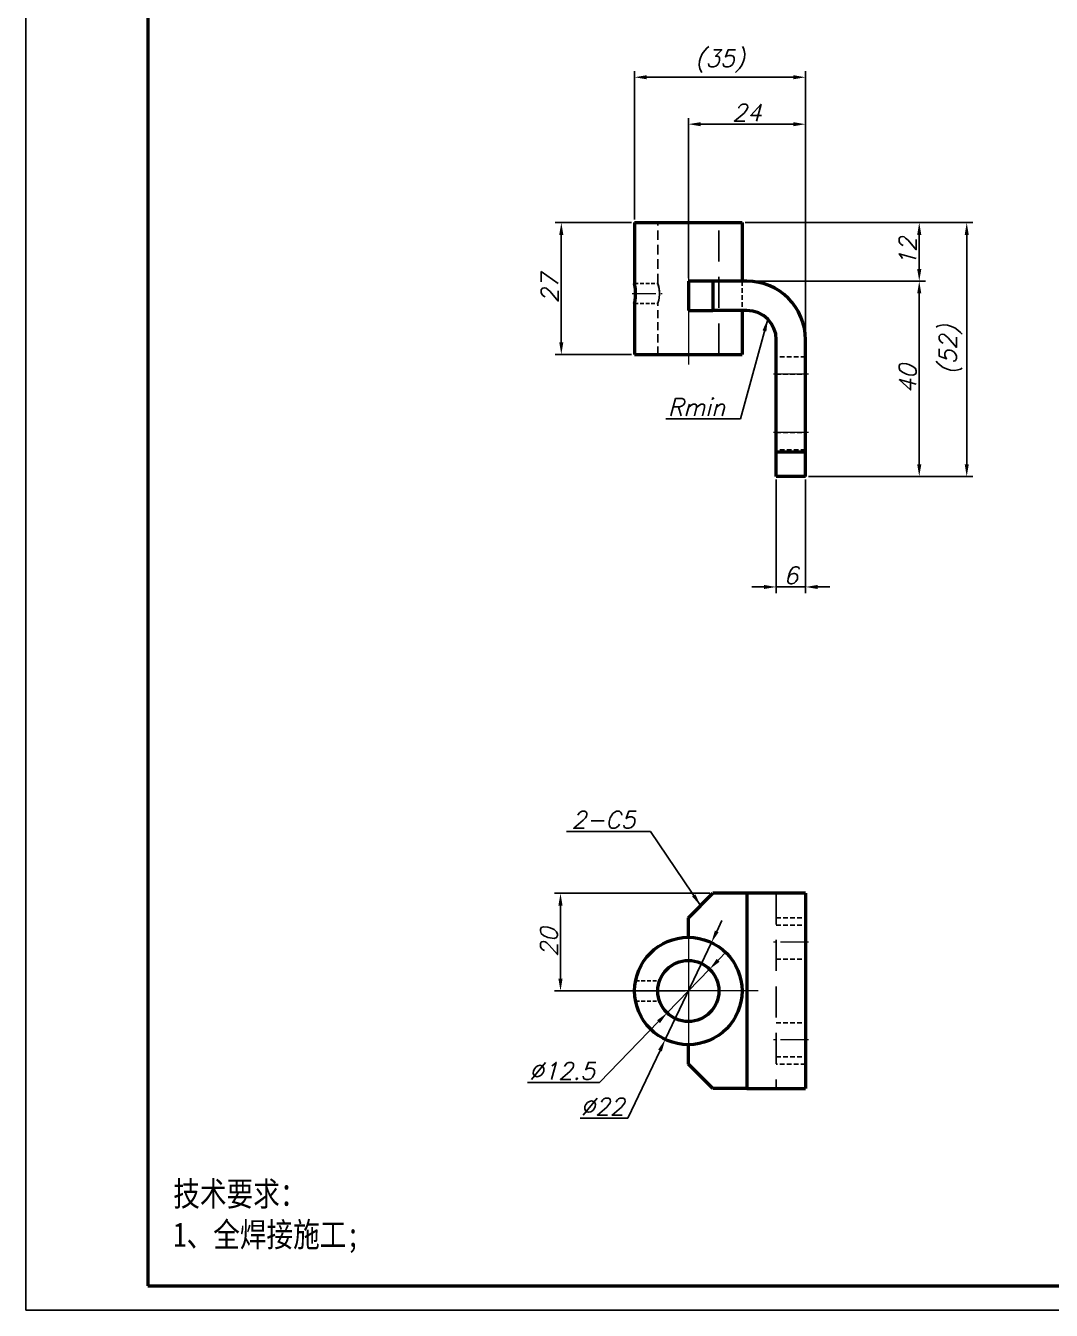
# Model space of a CAD drawing. Header units: inches. Extents: x 17901 to 26602, y 9673 to 14036.
# Drawn here: x 21671.9 to 21881.9, y 13161.6 to 13424.7 of the extents above; entities that cross this region are included whole.
import ezdxf

# ---------------------------------------------------------------- set-up
doc = ezdxf.new("R2010")
doc.units = ezdxf.units.IN
doc.header["$MEASUREMENT"] = 0
doc.linetypes.add('CENTER', pattern=[50.8, 31.75, -6.35, 6.35, -6.35])
doc.linetypes.add('DASHED2', pattern=[9.525, 6.35, -3.175])
for name, color, linetype, lineweight in [('中心线', 1, 'CENTER', 15), ('图框_内框线', 5, 'Continuous', 50), ('标注线', 3, 'Continuous', 25), ('粗实线', 7, 'Continuous', 50), ('虚线', 2, 'DASHED2', 25)]:
    doc.layers.add(name, color=color, linetype=linetype, lineweight=lineweight)
doc.styles.add('DIM_FONT', font='romans.shx', dxfattribs={"oblique": 15})
doc.styles.add('宋体', font='', dxfattribs={"width": 0.8, "height": 5})
doc.styles.get('宋体').set_extended_font_data('SimSun')
doc.dimstyles.new('幅面 1：1$0', dxfattribs={"dimtxt": 3.5, "dimasz": 2.5, "dimexe": 1.25, "dimexo": 0.625, "dimtad": 1, "dimdsep": 46, "dimtxsty": 'DIM_FONT', "dimcen": 2.5, "dimclrd": 256, "dimclre": 256, "dimclrt": 256, "dimadec": 0, "dimazin": 0, "dimtm": 1e-09, "dimtfac": 0.5, "dimtmove": 0, "dimatfit": 3, "dimfxl": 1, "dimlwd": -1, "dimarcsym": 0})
doc.dimstyles.new('幅面 1：1$3', dxfattribs={"dimtxt": 3.5, "dimasz": 2.5, "dimexe": 1.25, "dimexo": 0.625, "dimtad": 1, "dimtih": 1, "dimtoh": 1, "dimdsep": 46, "dimtxsty": 'DIM_FONT', "dimcen": 2.5, "dimclrd": 256, "dimclre": 256, "dimclrt": 256, "dimazin": 2, "dimtfac": 0.5, "dimtmove": 0, "dimatfit": 3, "dimfxl": 1, "dimlwd": -1, "dimlwe": -1, "dimarcsym": 0})
doc.dimstyles.new('幅面 1：1$7', dxfattribs={"dimtxt": 3.5, "dimasz": 2.5, "dimexe": 1.25, "dimexo": 0.625, "dimtad": 1, "dimdsep": 46, "dimtxsty": 'DIM_FONT', "dimcen": 2.5, "dimclrd": 256, "dimclrt": 256, "dimadec": 0, "dimazin": 0, "dimtfac": 1, "dimtmove": 0, "dimatfit": 3, "dimfxl": 1, "dimlwd": -1, "dimarcsym": 0})

# ---------------------------------------------------------------- blocks, each defined once
blk = doc.blocks.new('*D20')
at = {"layer": 'Defpoints', "color": 0, "transparency": 16777216}
for p in [(21825.55, 13332.38), (21831.55, 13332.38), (21831.55, 13309.78)]:
    blk.add_point(p, dxfattribs=at)
at = {"layer": '标注线', "lineweight": -2, "transparency": 16777216}
for p, q in [((21825.55, 13331.76), (21825.55, 13308.53)), ((21831.55, 13331.76), (21831.55, 13308.53))]:
    blk.add_line(p, q, dxfattribs=at)
at = {"layer": '标注线', "transparency": 16777216}
for p, q in [((21823.05, 13309.78), (21820.55, 13309.78)), ((21825.55, 13309.78), (21831.55, 13309.78)), ((21834.05, 13309.78), (21836.55, 13309.78))]:
    blk.add_line(p, q, dxfattribs=at)
for points in [[(21823.05, 13310.19), (21823.05, 13309.36), (21825.55, 13309.78)], [(21834.05, 13310.19), (21834.05, 13309.36), (21831.55, 13309.78)]]:
    blk.add_solid(points, dxfattribs=at)
at = {"layer": '标注线', "transparency": 16777216, "insert": (21828.55, 13312.15), "char_height": 3.5, "attachment_point": 5, "style": 'DIM_FONT'}
blk.add_mtext('6', dxfattribs=at)
blk = doc.blocks.new('*D21')
at = {"layer": 'Defpoints', "color": 0, "transparency": 16777216}
for p in [(21818.55, 13384.38), (21831.55, 13332.38), (21864.55, 13332.38)]:
    blk.add_point(p, dxfattribs=at)
at = {"layer": '标注线', "lineweight": -2, "transparency": 16777216}
for p, q in [((21819.18, 13384.38), (21865.8, 13384.38)), ((21832.18, 13332.38), (21865.8, 13332.38))]:
    blk.add_line(p, q, dxfattribs=at)
at = {"layer": '标注线', "transparency": 16777216}
blk.add_line((21864.55, 13381.88), (21864.55, 13334.88), dxfattribs=at)
for points in [[(21864.14, 13381.88), (21864.97, 13381.88), (21864.55, 13384.38)], [(21864.14, 13334.88), (21864.97, 13334.88), (21864.55, 13332.38)]]:
    blk.add_solid(points, dxfattribs=at)
at = {"layer": '标注线', "transparency": 16777216, "insert": (21861.26, 13358.38), "char_height": 3.5, "attachment_point": 5, "rotation": 90, "style": 'DIM_FONT'}
blk.add_mtext('(52)', dxfattribs=at)
blk = doc.blocks.new('*D22')
at = {"layer": 'Defpoints', "color": 0, "transparency": 16777216}
for p in [(21818.55, 13372.38), (21831.55, 13332.38), (21854.83, 13332.38)]:
    blk.add_point(p, dxfattribs=at)
at = {"layer": '标注线', "lineweight": -2, "transparency": 16777216}
for p, q in [((21819.18, 13372.38), (21856.08, 13372.38)), ((21832.18, 13332.38), (21856.08, 13332.38))]:
    blk.add_line(p, q, dxfattribs=at)
at = {"layer": '标注线', "transparency": 16777216}
blk.add_line((21854.83, 13369.88), (21854.83, 13334.88), dxfattribs=at)
for points in [[(21854.41, 13369.88), (21855.25, 13369.88), (21854.83, 13372.38)], [(21854.41, 13334.88), (21855.25, 13334.88), (21854.83, 13332.38)]]:
    blk.add_solid(points, dxfattribs=at)
at = {"layer": '标注线', "transparency": 16777216, "insert": (21852.46, 13352.38), "char_height": 3.5, "attachment_point": 5, "rotation": 90, "style": 'DIM_FONT'}
blk.add_mtext('40', dxfattribs=at)
blk = doc.blocks.new('*D23')
at = {"layer": 'Defpoints', "color": 0, "transparency": 16777216}
for p in [(21818.55, 13384.38), (21854.83, 13384.38), (21818.55, 13372.38)]:
    blk.add_point(p, dxfattribs=at)
at = {"layer": '标注线', "lineweight": -2, "transparency": 16777216}
for p, q in [((21819.18, 13384.38), (21856.08, 13384.38)), ((21819.18, 13372.38), (21856.08, 13372.38))]:
    blk.add_line(p, q, dxfattribs=at)
at = {"layer": '标注线', "transparency": 16777216}
blk.add_line((21854.83, 13374.88), (21854.83, 13381.88), dxfattribs=at)
for points in [[(21854.41, 13381.88), (21855.25, 13381.88), (21854.83, 13384.38)], [(21854.41, 13374.88), (21855.25, 13374.88), (21854.83, 13372.38)]]:
    blk.add_solid(points, dxfattribs=at)
at = {"layer": '标注线', "transparency": 16777216, "insert": (21852.46, 13378.38), "char_height": 3.5, "attachment_point": 5, "rotation": 90, "style": 'DIM_FONT'}
blk.add_mtext('12', dxfattribs=at)
blk = doc.blocks.new('*D24')
at = {"layer": 'Defpoints', "color": 0, "transparency": 16777216}
for p in [(21781.54, 13384.38), (21796.55, 13384.38), (21796.55, 13357.38)]:
    blk.add_point(p, dxfattribs=at)
at = {"layer": '标注线', "lineweight": -2, "transparency": 16777216}
for p, q in [((21795.93, 13384.38), (21780.29, 13384.38)), ((21795.93, 13357.38), (21780.29, 13357.38))]:
    blk.add_line(p, q, dxfattribs=at)
at = {"layer": '标注线', "transparency": 16777216}
blk.add_line((21781.54, 13359.88), (21781.54, 13381.88), dxfattribs=at)
for points in [[(21781.12, 13381.88), (21781.96, 13381.88), (21781.54, 13384.38)], [(21781.12, 13359.88), (21781.96, 13359.88), (21781.54, 13357.38)]]:
    blk.add_solid(points, dxfattribs=at)
at = {"layer": '标注线', "transparency": 16777216, "insert": (21779.17, 13370.88), "char_height": 3.5, "attachment_point": 5, "rotation": 90, "style": 'DIM_FONT'}
blk.add_mtext('27', dxfattribs=at)
blk = doc.blocks.new('*D25')
at = {"layer": 'Defpoints', "color": 0, "transparency": 16777216}
for p in [(21807.55, 13404.55), (21807.55, 13372.38), (21831.55, 13362.22)]:
    blk.add_point(p, dxfattribs=at)
at = {"layer": '标注线', "lineweight": -2, "transparency": 16777216}
for p, q in [((21807.55, 13373.01), (21807.55, 13405.8)), ((21831.55, 13362.84), (21831.55, 13405.8))]:
    blk.add_line(p, q, dxfattribs=at)
at = {"layer": '标注线', "transparency": 16777216}
blk.add_line((21829.05, 13404.55), (21810.05, 13404.55), dxfattribs=at)
for points in [[(21810.05, 13404.96), (21810.05, 13404.13), (21807.55, 13404.55)], [(21829.05, 13404.96), (21829.05, 13404.13), (21831.55, 13404.55)]]:
    blk.add_solid(points, dxfattribs=at)
at = {"layer": '标注线', "transparency": 16777216, "insert": (21819.55, 13406.92), "char_height": 3.5, "attachment_point": 5, "style": 'DIM_FONT'}
blk.add_mtext('24', dxfattribs=at)
blk = doc.blocks.new('*D26')
at = {"layer": 'Defpoints', "color": 0, "transparency": 16777216}
for p in [(21796.55, 13414.16), (21796.55, 13384.38), (21831.55, 13360.38)]:
    blk.add_point(p, dxfattribs=at)
at = {"layer": '标注线', "lineweight": -2, "transparency": 16777216}
for p, q in [((21796.55, 13385.01), (21796.55, 13415.41)), ((21831.55, 13361.01), (21831.55, 13415.41))]:
    blk.add_line(p, q, dxfattribs=at)
at = {"layer": '标注线', "transparency": 16777216}
blk.add_line((21829.05, 13414.16), (21799.05, 13414.16), dxfattribs=at)
for points in [[(21799.05, 13414.58), (21799.05, 13413.74), (21796.55, 13414.16)], [(21829.05, 13414.58), (21829.05, 13413.74), (21831.55, 13414.16)]]:
    blk.add_solid(points, dxfattribs=at)
at = {"layer": '标注线', "transparency": 16777216, "insert": (21814.05, 13417.45), "char_height": 3.5, "attachment_point": 5, "style": 'DIM_FONT'}
blk.add_mtext('(35)', dxfattribs=at)
blk = doc.blocks.new('*D36')
at = {"layer": 'Defpoints', "color": 0, "transparency": 16777216}
for p in [(21781.37, 13247.04), (21812.55, 13247.04), (21807.55, 13227.04)]:
    blk.add_point(p, dxfattribs=at)
at = {"layer": '标注线', "lineweight": -2, "transparency": 16777216}
for p, q in [((21811.93, 13247.04), (21780.12, 13247.04)), ((21806.93, 13227.04), (21780.12, 13227.04))]:
    blk.add_line(p, q, dxfattribs=at)
at = {"layer": '标注线', "transparency": 16777216}
blk.add_line((21781.37, 13229.54), (21781.37, 13244.54), dxfattribs=at)
for points in [[(21780.95, 13244.54), (21781.79, 13244.54), (21781.37, 13247.04)], [(21780.95, 13229.54), (21781.79, 13229.54), (21781.37, 13227.04)]]:
    blk.add_solid(points, dxfattribs=at)
at = {"layer": '标注线', "transparency": 16777216, "insert": (21779, 13237.04), "char_height": 3.5, "attachment_point": 5, "rotation": 90, "style": 'DIM_FONT'}
blk.add_mtext('20', dxfattribs=at)
blk = doc.blocks.new('*D37')
at = {"layer": 'Defpoints', "color": 0, "transparency": 16777216}
for p in [(21812.28, 13236.97), (21802.82, 13217.11)]:
    blk.add_point(p, dxfattribs=at)
at = {"layer": '标注线', "transparency": 16777216}
for p, q in [((21813.36, 13239.23), (21814.43, 13241.48)), ((21812.28, 13236.97), (21802.82, 13217.11)), ((21795.14, 13200.98), (21801.75, 13214.85)), ((21785.43, 13200.98), (21795.14, 13200.98))]:
    blk.add_line(p, q, dxfattribs=at)
for points in [[(21812.98, 13239.41), (21813.73, 13239.05), (21812.28, 13236.97)], [(21801.37, 13215.03), (21802.12, 13214.67), (21802.82, 13217.11)]]:
    blk.add_solid(points, dxfattribs=at)
at = {"layer": '标注线', "transparency": 16777216, "insert": (21789.97, 13203.36), "char_height": 3.5, "attachment_point": 5, "style": 'DIM_FONT'}
blk.add_mtext('∅22', dxfattribs=at)
blk = doc.blocks.new('*D38')
at = {"layer": 'Defpoints', "color": 0, "transparency": 16777216}
for p in [(21811.91, 13231.52), (21803.2, 13222.55)]:
    blk.add_point(p, dxfattribs=at)
at = {"layer": '标注线', "transparency": 16777216}
for p, q in [((21813.65, 13233.32), (21815.39, 13235.11)), ((21811.91, 13231.52), (21803.2, 13222.55)), ((21789.33, 13208.28), (21801.46, 13220.76)), ((21774.6, 13208.28), (21789.33, 13208.28))]:
    blk.add_line(p, q, dxfattribs=at)
for points in [[(21813.35, 13233.61), (21813.95, 13233.03), (21811.91, 13231.52)], [(21801.16, 13221.05), (21801.76, 13220.47), (21803.2, 13222.55)]]:
    blk.add_solid(points, dxfattribs=at)
at = {"layer": '标注线', "transparency": 16777216, "insert": (21781.66, 13210.65), "char_height": 3.5, "attachment_point": 5, "style": 'DIM_FONT'}
blk.add_mtext('∅12.5', dxfattribs=at)

msp = doc.modelspace()

# ---------------------------------------------------------------- linework, layer by layer
at = {"layer": 'Defpoints'}
msp.add_lwpolyline([(21671.869, 13161.647), (22091.869, 13161.647), (22091.869, 13458.647), (21671.869, 13458.647)], close=True, dxfattribs=at)
at = {"layer": '中心线'}
for p, q in [((21807.552, 13387.084), (21807.552, 13354.683)), ((21807.552, 13241.338), (21807.552, 13212.738)), ((21821.853, 13227.038), (21793.255, 13227.038))]:
    msp.add_line(p, q, dxfattribs=at)
at = {"layer": '中心线', "ltscale": 0.153906}
msp.add_line((21796.04, 13369.884), (21802.197, 13369.884), dxfattribs=at)
at = {"layer": '中心线', "ltscale": 0.17998}
for p, q in [((21832.154, 13353.384), (21824.954, 13353.384)), ((21832.154, 13341.384), (21824.954, 13341.384)), ((21832.154, 13237.038), (21824.954, 13237.038)), ((21832.154, 13217.038), (21824.954, 13217.038))]:
    msp.add_line(p, q, dxfattribs=at)
at = {"layer": '中心线', "ltscale": 0.148535}
msp.add_line((21796.208, 13227.038), (21802.15, 13227.038), dxfattribs=at)
at = {"layer": '图框_内框线'}
msp.add_lwpolyline([(21696.869, 13166.647), (22086.869, 13166.647), (22086.869, 13453.647), (21696.869, 13453.647)], close=True, dxfattribs=at)
at = {"layer": '粗实线', "ltscale": 0.275}
for p, q in [((21796.552, 13384.384), (21807.552, 13384.384)), ((21807.552, 13384.384), (21818.552, 13384.384)), ((21796.552, 13357.384), (21807.552, 13357.384)), ((21807.552, 13357.384), (21818.552, 13357.384))]:
    msp.add_line(p, q, dxfattribs=at)
at = {"layer": '粗实线', "ltscale": 0.310828}
msp.add_line((21796.552, 13384.384), (21796.552, 13371.951), dxfattribs=at)
at = {"layer": '粗实线', "ltscale": 0.3}
for p, q in [((21818.552, 13384.384), (21818.552, 13372.384)), ((21831.552, 13247.038), (21819.552, 13247.038)), ((21819.552, 13207.038), (21831.552, 13207.038))]:
    msp.add_line(p, q, dxfattribs=at)
at = {"layer": '粗实线', "ltscale": 0.15}
for p, q in [((21807.552, 13372.384), (21807.552, 13366.384)), ((21812.552, 13372.384), (21812.552, 13366.384)), ((21831.552, 13337.384), (21825.552, 13337.384)), ((21831.552, 13332.384), (21825.552, 13332.384))]:
    msp.add_line(p, q, dxfattribs=at)
at = {"layer": '粗实线', "ltscale": 0.125}
for p, q in [((21812.552, 13372.384), (21807.552, 13372.384)), ((21807.552, 13366.384), (21812.552, 13366.384)), ((21825.552, 13332.384), (21825.552, 13337.384)), ((21831.552, 13332.384), (21831.552, 13337.384))]:
    msp.add_line(p, q, dxfattribs=at)
at = {"layer": '粗实线', "ltscale": 0.175}
for p, q in [((21819.552, 13372.384), (21812.552, 13372.384)), ((21819.552, 13366.384), (21812.552, 13366.384)), ((21819.552, 13247.038), (21812.552, 13247.038)), ((21819.552, 13207.038), (21812.552, 13207.038))]:
    msp.add_line(p, q, dxfattribs=at)
at = {"layer": '粗实线', "ltscale": 0.260831}
msp.add_line((21796.552, 13367.817), (21796.552, 13357.384), dxfattribs=at)
at = {"layer": '粗实线', "ltscale": 0.225}
msp.add_line((21818.552, 13366.384), (21818.552, 13357.384), dxfattribs=at)
at = {"layer": '粗实线'}
for p, q in [((21825.552, 13337.384), (21825.552, 13360.384)), ((21831.552, 13337.384), (21831.552, 13360.384)), ((21819.552, 13247.038), (21819.552, 13207.038)), ((21831.552, 13247.038), (21831.552, 13207.038))]:
    msp.add_line(p, q, dxfattribs=at)
at = {"layer": '粗实线', "ltscale": 0.176777}
for p, q in [((21807.552, 13242.038), (21812.552, 13247.038)), ((21812.552, 13207.038), (21807.552, 13212.038))]:
    msp.add_line(p, q, dxfattribs=at)
at = {"layer": '粗实线', "ltscale": 0.1}
for p, q in [((21807.552, 13238.038), (21807.552, 13242.038)), ((21807.552, 13212.038), (21807.552, 13216.038))]:
    msp.add_line(p, q, dxfattribs=at)
at = {"layer": '粗实线'}
for radius in [11, 6.25]:
    msp.add_circle((21807.552, 13227.038), radius, dxfattribs=at)
for centre, radius, start, end in [((21785.736, 13369.882), 11.015, 354.84619, 10.8231), ((21819.552, 13360.384), 12, 0, 90), ((21785.255, 13369.948), 11.498, 349.31846, 354.73346), ((21819.552, 13360.384), 6, 0, 90)]:
    msp.add_arc(centre, radius, start, end, dxfattribs=at)
at = {"layer": '虚线', "ltscale": 0.310831}
msp.add_line((21801.302, 13371.951), (21801.302, 13384.384), dxfattribs=at)
at = {"layer": '虚线'}
for p, q in [((21813.802, 13357.384), (21813.802, 13384.384)), ((21819.552, 13247.038), (21819.552, 13207.038)), ((21825.552, 13247.038), (21825.552, 13207.038))]:
    msp.add_line(p, q, dxfattribs=at)
at = {"layer": '虚线', "ltscale": 0.118848}
for p, q in [((21796.552, 13371.951), (21801.306, 13371.951)), ((21796.552, 13367.817), (21801.306, 13367.817))]:
    msp.add_line(p, q, dxfattribs=at)
at = {"layer": '虚线', "ltscale": 0.15}
for p, q in [((21812.552, 13366.384), (21812.552, 13372.384)), ((21818.552, 13372.384), (21818.552, 13366.384)), ((21818.552, 13372.384), (21818.552, 13366.384)), ((21831.552, 13356.884), (21825.552, 13356.884)), ((21831.552, 13356.884), (21825.552, 13356.884)), ((21825.552, 13353.384), (21831.552, 13353.384)), ((21825.552, 13353.384), (21831.552, 13353.384)), ((21825.552, 13353.384), (21831.552, 13353.384)), ((21825.552, 13353.384), (21831.552, 13353.384)), ((21825.552, 13341.384), (21831.552, 13341.384)), ((21825.552, 13341.384), (21831.552, 13341.384)), ((21825.552, 13341.384), (21831.552, 13341.384)), ((21825.552, 13341.384), (21831.552, 13341.384)), ((21831.552, 13337.884), (21825.552, 13337.884)), ((21831.552, 13337.884), (21825.552, 13337.884)), ((21825.552, 13337.384), (21831.552, 13337.384)), ((21825.552, 13242.038), (21831.552, 13242.038)), ((21825.552, 13240.538), (21831.552, 13240.538)), ((21825.552, 13233.538), (21831.552, 13233.538)), ((21825.552, 13220.538), (21831.552, 13220.538)), ((21825.552, 13213.538), (21831.552, 13213.538)), ((21831.552, 13212.038), (21825.552, 13212.038))]:
    msp.add_line(p, q, dxfattribs=at)
at = {"layer": '虚线', "ltscale": 0.260831}
msp.add_line((21801.302, 13357.384), (21801.302, 13367.817), dxfattribs=at)
at = {"layer": '虚线', "ltscale": 0.122559}
for p, q in [((21796.751, 13229.105), (21801.654, 13229.105)), ((21796.751, 13224.971), (21801.654, 13224.971))]:
    msp.add_line(p, q, dxfattribs=at)
at = {"layer": '虚线'}
for points in [[(21801.572, 13368.893), (21801.654, 13369.827), (21801.587, 13370.771), (21801.525, 13371.136), (21801.329, 13371.876), (21801.302, 13371.951), (21801.314, 13371.921), (21801.478, 13371.335), (21801.572, 13370.875)], [(21801.572, 13368.893), (21801.505, 13368.541), (21801.318, 13367.863), (21801.302, 13367.817), (21801.322, 13367.869), (21801.497, 13368.513), (21801.599, 13369.057), (21801.65, 13369.663), (21801.642, 13370.283), (21801.572, 13370.875)]]:
    msp.add_lwpolyline(points, dxfattribs=at)
for centre, radius, start, end in [((21785.275, 13369.822), 11.48, 5.26158, 10.68576), ((21785.755, 13369.884), 10.995, 349.16287, 5.16788), ((21807.552, 13227.038), 11, 269.99999, 90.00001)]:
    msp.add_arc(centre, radius, start, end, dxfattribs=at)

# ---------------------------------------------------------------- texts
at = {"layer": '标注线', "char_height": 3.5, "attachment_point": 9, "style": 'DIM_FONT'}
for s, insert in [('Rmin', (21815.081, 13344.856)), ('2-C5', (21796.688, 13260.359))]:
    msp.add_mtext(s, dxfattribs=dict(at, insert=insert))
at = {"layer": '标注线', "insert": (21702.081, 13187.992), "char_height": 10, "width": 1023.28183, "attachment_point": 1, "style": '宋体'}
msp.add_mtext('{\\H0.5x;技术要求：\\P1、全焊接施工;\\P\\P\\H2x;\\W0.7; }', dxfattribs=at)

# ---------------------------------------------------------------- dimensions: what is measured, and where the dimension line sits
at = {"layer": '标注线'}
dim = msp.add_linear_dim(base=(21796.552, 13414.161), p1=(21831.552, 13360.384), p2=(21796.552, 13384.384), dimstyle='幅面 1：1$0', override={"dimpost": '(<>)'}, dxfattribs=at)
dim.commit()
dim.dimension.update_dxf_attribs({"geometry": '*D26', "text_midpoint": (21814.052, 13417.453)})
for base, p1, p2, picture, middle in [((21807.552, 13404.545), (21831.552, 13362.218), (21807.552, 13372.384), '*D25', (21819.552, 13406.92)), ((21831.552, 13309.777), (21825.552, 13332.384), (21831.552, 13332.384), '*D20', (21828.552, 13312.152))]:
    dim = msp.add_linear_dim(base=base, p1=p1, p2=p2, dimstyle='幅面 1：1$0', dxfattribs=at)
    dim.commit()
    dim.dimension.update_dxf_attribs({"geometry": picture, "text_midpoint": middle})
for base, p1, p2, picture, middle in [((21781.54, 13384.384), (21796.552, 13357.384), (21796.552, 13384.384), '*D24', (21779.165, 13370.884)), ((21854.831, 13384.384), (21818.552, 13372.384), (21818.552, 13384.384), '*D23', (21852.456, 13378.384)), ((21854.831, 13332.384), (21818.552, 13372.384), (21831.552, 13332.384), '*D22', (21852.456, 13352.384)), ((21781.371, 13247.038), (21807.552, 13227.038), (21812.552, 13247.038), '*D36', (21778.996, 13237.038))]:
    dim = msp.add_linear_dim(base=base, p1=p1, p2=p2, angle=90, dimstyle='幅面 1：1$0', dxfattribs=at)
    dim.commit()
    dim.dimension.update_dxf_attribs({"geometry": picture, "text_midpoint": middle})
dim = msp.add_linear_dim(base=(21864.552, 13332.384), p1=(21818.552, 13384.384), p2=(21831.552, 13332.384), angle=90, dimstyle='幅面 1：1$0', override={"dimpost": '(<>)'}, dxfattribs=at)
dim.commit()
dim.dimension.update_dxf_attribs({"geometry": '*D21', "text_midpoint": (21861.26, 13358.384)})
for p1, p2, picture, middle in [((21812.282, 13236.969), (21802.822, 13217.107), '*D37', (21789.972, 13200.984)), ((21811.906, 13231.522), (21803.198, 13222.554), '*D38', (21781.657, 13208.275))]:
    dim = msp.add_diameter_dim_2p(p1=p1, p2=p2, dimstyle='幅面 1：1$3', dxfattribs=at)
    dim.commit()
    dim.dimension.update_dxf_attribs({"geometry": picture, "text_midpoint": middle, "dimtype": 163})

# ---------------------------------------------------------------- leaders
at = {"layer": '标注线', "annotation_type": 0, "has_hookline": 1, "hookline_direction": 1}
for points, text_width in [([(21823.795, 13364.627), (21818.206, 13344.231), (21815.706, 13344.231)], 12.113), ([(21810.052, 13244.538), (21799.813, 13259.734), (21797.313, 13259.734)], 14.104)]:
    msp.add_leader(points, dimstyle='幅面 1：1$7', override={"dimgap": 0.625, "dimtad": 1}, dxfattribs=dict(at, text_width=text_width))

doc.saveas('drawing.dxf')
